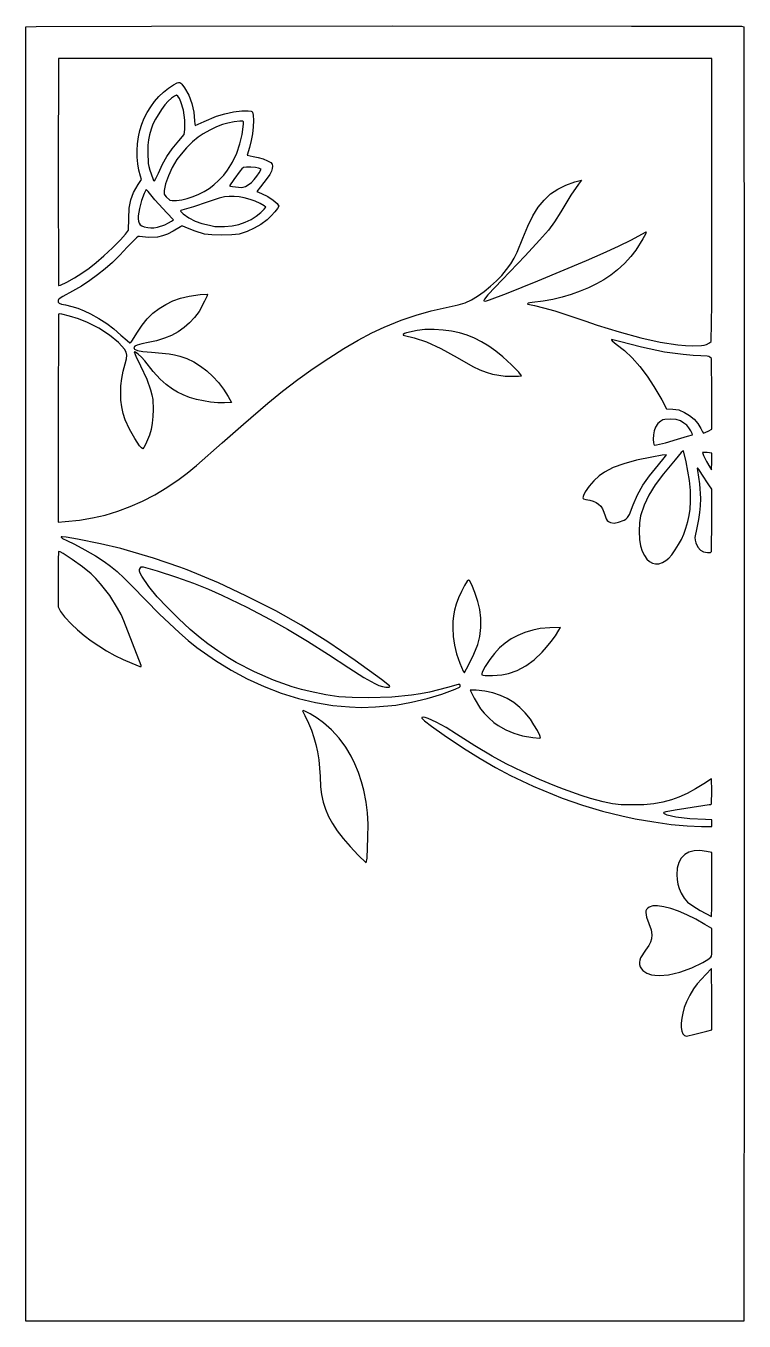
# Model space of a CAD drawing. Extents: x 49 to 903, y 103 to 605.
# Drawn here: x 625 to 903, y 103 to 605 of the extents above; entities that cross this region are included whole.
import ezdxf

# ---------------------------------------------------------------- set-up
doc = ezdxf.new("R2010")
doc.units = 0

msp = doc.modelspace()

# ---------------------------------------------------------------- linework, layer by layer
at = {"layer": 'Image', "color": 7}
for points in [[(625.209629, 353.839357), (625.209629, 604.490432), (629.220443, 604.664033), (673.827312, 604.787975), (767.143129, 604.831407), (859.760506, 604.792998), (902.272057, 604.671415), (903.242124, 604.511006), (903.330389, 483.958334), (903.330389, 233.296969), (903.24215, 103.188266), (764.225876, 103.188266), (625.209629, 103.188266), (625.209629, 353.839357)], [(890.850961, 296.069273), (890.850961, 297.392188), (888.403568, 297.399861), (882.373642, 297.678834), (876.851557, 298.314101), (873.53695, 299.153028), (872.467774, 299.612878), (872.065568, 300.00267), (872.322746, 300.296133), (873.129135, 300.58502), (876.598695, 301.204538), (887.361667, 302.849503), (889.817341, 303.212961), (890.410487, 303.312722), (890.733301, 303.55258), (890.791165, 308.565264), (890.71867, 313.238328), (887.675965, 311.249432), (884.561403, 309.360262), (881.227247, 307.586181), (878.009758, 306.094783), (875.245194, 305.053665), (871.87747, 304.149199), (868.399397, 303.544917), (864.539684, 303.20594), (860.027041, 303.097391), (855.768517, 303.165053), (852.400509, 303.495496), (848.810877, 304.264426), (843.887479, 305.647548), (840.183317, 306.787133), (833.43645, 309.167296), (829.996871, 310.512885), (824.100618, 312.967994), (817.588967, 315.932276), (811.228931, 319.043684), (805.787527, 321.940172), (799.081981, 325.961745), (791.941184, 330.529357), (787.921881, 333.044856), (784.116277, 335.130716), (780.985941, 336.553454), (779.818237, 336.943188), (778.992439, 337.079585), (778.582766, 337.006501), (778.510585, 336.767407), (779.519121, 335.672139), (782.298893, 333.555678), (787.130747, 330.179922), (794.628557, 325.138432), (801.087924, 321.044936), (807.018833, 317.588691), (812.931267, 314.458956), (821.697875, 310.344898), (832.907284, 305.774574), (840.753222, 303.061329), (848.517681, 300.723685), (856.013129, 298.868928), (861.205732, 297.758688), (868.396448, 296.502018), (875.090717, 295.584018), (881.245079, 295.009736), (886.81607, 294.78422), (890.850961, 294.746358), (890.850961, 296.069273)]]:
    msp.add_lwpolyline(points, close=True, dxfattribs=at)
for points in [[(645.979395, 413.417443), (651.009606, 414.238381), (655.947843, 415.375809), (660.810436, 416.836414), (665.613712, 418.626887), (670.374001, 420.753915), (675.10763, 423.224188), (679.830929, 426.044394), (684.560226, 429.221223), (687.686657, 431.559743), (691.315348, 434.526235), (701.222684, 443.309712), (709.459729, 450.627961), (718.865132, 458.655527), (724.615633, 463.323521), (730.529508, 467.839267), (736.509254, 472.138992), (742.457366, 476.158922), (748.276342, 479.835286), (753.868678, 483.10431), (759.136869, 485.902222), (763.983412, 488.165249), (770.524358, 490.838266), (776.286558, 492.840381), (782.181032, 494.454195), (789.118797, 495.962309), (792.651855, 496.752952), (795.378348, 497.605275), (797.72804, 498.68265), (800.130689, 500.148446), (802.734901, 502.002021), (805.18285, 503.980952), (807.453557, 506.061865), (809.526045, 508.221384), (811.379333, 510.436133), (812.992444, 512.682739), (814.344399, 514.937825), (815.41422, 517.178016), (817.58896, 522.661715), (819.536248, 527.268422), (821.538157, 531.220094), (823.648961, 534.575459), (825.922931, 537.393248), (828.41434, 539.732192), (831.177461, 541.65102), (834.266564, 543.208461), (837.735924, 544.463246), (840.315608, 545.126347), (839.162105, 543.500426), (836.224903, 539.221546), (832.3229, 532.865266), (829.956951, 529.010086), (827.584628, 525.770265), (824.128381, 521.815757), (818.510662, 515.816517), (809.62398, 506.539848), (804.133139, 500.623837), (802.851003, 498.996913), (802.585665, 498.527815), (802.574589, 498.292711), (803.212483, 498.273317), (804.783394, 498.699024), (811.331662, 501.125128), (823.434183, 506.049806), (842.305748, 513.951839), (848.783082, 516.764991), (854.660108, 519.483364), (859.716318, 522.001346), (863.731203, 524.213331), (865.414269, 525.057721), (865.087594, 524.212979), (864.077675, 522.338507), (861.377976, 517.922119), (859.46805, 515.462992), (857.00343, 512.80858), (854.320514, 510.296527), (851.755701, 508.264474), (849.052656, 506.504241), (846.151926, 504.874664), (843.069676, 503.381947), (839.822071, 502.032293), (836.425278, 500.831907), (832.895462, 499.786992), (829.248787, 498.903753), (825.501421, 498.188394), (821.265632, 497.678225), (820.310348, 497.602478), (819.685542, 497.427117), (819.457223, 497.245209), (819.640143, 497.090212), (822.191672, 496.514158), (825.64346, 495.683676), (829.984869, 494.430106), (841.638523, 490.56126), (846.413575, 488.94854), (854.916965, 486.337142), (863.280366, 484.000733), (870.872113, 482.307026), (877.617705, 481.270209), (880.64991, 481.002569), (883.442637, 480.904472), (886.895521, 480.990637), (887.872594, 481.172938), (888.801528, 481.498062), (889.953085, 482.072869), (890.583864, 482.595602), (890.77951, 497.047472), (890.854665, 537.6756), (890.865566, 592.269942), (764.321444, 592.269942), (637.777322, 592.269942), (637.706678, 548.485572), (637.772982, 504.344306), (638.001104, 504.264135), (638.576065, 504.433491), (641.016135, 505.618895), (643.986292, 507.271107), (646.849535, 509.056135), (649.657464, 511.007976), (652.461678, 513.160627), (655.442196, 515.733134), (658.773061, 518.868465), (661.78717, 521.916508), (663.817422, 524.227153), (664.986746, 525.760128), (665.020084, 530.175489), (665.212824, 534.186333), (665.80779, 537.425845), (666.933204, 540.353684), (668.717287, 543.429507), (669.958552, 545.330973), (669.560778, 546.575486), (668.937876, 548.916964), (668.513247, 551.39325), (668.285834, 553.962483), (668.254581, 556.5828), (668.41843, 559.212341), (668.776324, 561.809242), (669.327207, 564.331643), (670.070021, 566.737682), (671.023262, 569.056833), (672.186112, 571.312262), (673.537584, 573.477894), (675.056696, 575.527654), (676.722462, 577.435466), (678.5139, 579.175254), (680.410025, 580.720944), (682.389852, 582.04646), (683.801886, 582.804914), (684.317676, 582.949217), (684.76288, 582.921252), (685.179671, 582.709279), (685.610224, 582.30156), (686.681309, 580.851926), (688.261301, 578.022453), (689.486973, 574.773353), (690.279894, 571.363361), (690.56163, 568.051215), (690.63659, 566.749809), (690.81682, 566.208516), (694.190254, 567.773363), (699.010876, 569.891678), (702.261607, 570.800358), (705.645196, 571.49438), (708.789043, 571.910379), (711.320548, 571.984995), (712.41896, 571.85449), (712.762674, 571.688426), (712.998001, 571.399919), (713.229314, 570.289859), (713.284547, 568.192888), (713.19569, 565.726295), (712.897919, 563.086729), (712.407951, 560.387486), (711.742505, 557.74186), (710.936161, 554.79263), (713.249622, 554.300723), (715.146515, 553.916126), (717.093603, 553.320326), (718.819672, 552.609778), (720.053506, 551.880936), (720.527844, 551.31), (720.722056, 550.564261), (720.636385, 549.644285), (720.271073, 548.550637), (719.626361, 547.283882), (718.702491, 545.844585), (716.018245, 542.450624), (714.672311, 540.712597), (716.490764, 539.912154), (718.83663, 538.72711), (720.964575, 537.327882), (722.509258, 535.987042), (722.948707, 535.423696), (723.105339, 534.977162), (722.695392, 534.123473), (721.636103, 532.768196), (720.183303, 531.208223), (718.592823, 529.740441), (716.187807, 527.926792), (713.649487, 526.438721), (710.874509, 525.22365), (707.759525, 524.229002), (704.993743, 523.849545), (701.134793, 523.724003), (697.247849, 523.852032), (694.398084, 524.233288), (690.750694, 525.278852), (687.824625, 526.467496), (685.97722, 527.213017), (685.525828, 527.2203), (685.136488, 527.037545), (682.285161, 525.323451), (680.044039, 524.17852), (678.10096, 523.464029), (676.143761, 523.041255), (672.701762, 522.89229), (669.236822, 523.226611), (668.692893, 523.229807), (667.979167, 522.768621), (664.474328, 519.091753), (661.559529, 516.01352), (658.712647, 513.230904), (655.870101, 510.695371), (652.968311, 508.358386), (649.943698, 506.171416), (646.73268, 504.085927), (643.271678, 502.053384), (639.497111, 500.025253), (638.108143, 499.177948), (637.813235, 498.828523), (637.697788, 498.452609), (637.733936, 497.864582), (638.110835, 497.451038), (638.984889, 497.118729), (640.512501, 496.774407), (642.974959, 496.196673), (645.335459, 495.457236), (647.708987, 494.515254), (650.210526, 493.329885), (653.50626, 491.526086), (656.510836, 489.593192), (659.320776, 487.463771), (662.032598, 485.070393), (664.363921, 482.954592), (665.514087, 482.079425), (665.82419, 482.215857), (666.292245, 482.779513), (668.420055, 486.208475), (670.229178, 488.934255), (672.216818, 491.368211), (674.391581, 493.516369), (676.762072, 495.384757), (679.336896, 496.9794), (682.124659, 498.306326), (685.133966, 499.37156), (688.373423, 500.18113), (692.633536, 500.788698), (695.548146, 500.96514), (695.291924, 500.079675), (694.421079, 498.171855), (692.251522, 494.196498), (690.531254, 491.87631), (688.613124, 489.798617), (686.49036, 487.95929), (684.156188, 486.354198), (681.603837, 484.97921), (678.826535, 483.830198), (675.817508, 482.903031), (672.569986, 482.193579), (670.039316, 481.693259), (668.356194, 481.234819), (667.402661, 480.777281), (667.060759, 480.279665), (667.087531, 479.927232), (667.29451, 479.625607), (668.36139, 479.144958), (670.48599, 478.778076), (673.892901, 478.465316), (680.647791, 477.827767), (682.795074, 477.444944), (684.817083, 476.92121), (687.565991, 475.951051), (690.238817, 474.665053), (692.814524, 473.080805), (695.272077, 471.215892), (697.59044, 469.087903), (699.748577, 466.714424), (701.725452, 464.113043), (703.50003, 461.301346), (704.863188, 458.920099), (702.144174, 458.840965), (699.481727, 458.875839), (696.733014, 459.120923), (693.960308, 459.560027), (691.225882, 460.176964), (688.592011, 460.955545), (686.120968, 461.879581), (683.875026, 462.932885), (681.91646, 464.099266), (679.487919, 465.906059), (677.169391, 468.050608), (674.546084, 470.956854), (671.203203, 475.048743), (669.945246, 476.486544), (668.698356, 477.683079), (667.686615, 478.444139), (667.134102, 478.575512), (667.800371, 476.925253), (669.6147, 473.170068), (671.997585, 468.072358), (673.517474, 463.880623), (673.997934, 461.972871), (674.315612, 460.109661), (674.533245, 456.274269), (674.425498, 453.497486), (674.139324, 450.914474), (673.675553, 448.530893), (673.035017, 446.352406), (671.554225, 442.75885), (670.904634, 441.532171), (670.495629, 441.060746), (669.982154, 441.362296), (669.242059, 442.194939), (667.343314, 445.021465), (665.322005, 448.676251), (663.700741, 452.295221), (662.927195, 454.707541), (662.370831, 457.243588), (662.031746, 459.882651), (661.910039, 462.604022), (662.005809, 465.386988), (662.319152, 468.210841), (662.850168, 471.05487), (663.598955, 473.898365), (664.157633, 475.938082), (664.321442, 477.322979), (664.078877, 478.414837), (663.41843, 479.57544), (662.420991, 480.848448), (661.075483, 482.218118), (657.584091, 485.070122), (653.431912, 487.776806), (649.106607, 489.983527), (645.629032, 491.325947), (642.044645, 492.468641), (639.159606, 493.18051), (638.231266, 493.302667), (637.780073, 493.230455), (637.64503, 452.885061), (637.64503, 412.674721), (640.357006, 412.855669), (645.979395, 413.417432), (645.979395, 413.417443)], [(676.496715, 547.826128), (678.105398, 551.280073), (679.831543, 554.307708), (681.868931, 557.214598), (684.411345, 560.30631), (686.52785, 562.73847), (686.717292, 564.760115), (686.792419, 566.505507), (686.717586, 568.369223), (686.183549, 572.137097), (685.246187, 575.434681), (684.6672, 576.710535), (684.036511, 577.632922), (683.556607, 577.960853), (682.791647, 577.667675), (681.587967, 576.865271), (680.299036, 575.689614), (678.976856, 574.21371), (677.673425, 572.510561), (675.33081, 568.714546), (674.395625, 566.767688), (673.687188, 564.885601), (673.024333, 562.625584), (672.648451, 560.725974), (672.483493, 558.62415), (672.453411, 555.757488), (672.579144, 551.599579), (672.796679, 550.315148), (673.185274, 548.925793), (674.303325, 545.667754), (674.675752, 544.981279), (674.965864, 544.826265), (675.533825, 545.7469), (676.496715, 547.826128), (676.496715, 547.826128)], [(687.61444, 537.936836), (689.648673, 538.601049), (691.927341, 539.561913), (694.183527, 540.696116), (696.150311, 541.880345), (698.021067, 543.316874), (699.983834, 545.118523), (701.808459, 547.057954), (703.264789, 548.907831), (705.213656, 552.112998), (706.850768, 555.595256), (708.109927, 559.192786), (708.924934, 562.74377), (709.472554, 566.795899), (709.431812, 567.646968), (709.194676, 567.972607), (708.015355, 567.963915), (705.859511, 567.654927), (703.393129, 567.16129), (701.282189, 566.598646), (698.974913, 565.696525), (696.379542, 564.451951), (693.886084, 563.066492), (691.884545, 561.741712), (689.777111, 559.936753), (687.439666, 557.609992), (685.270591, 555.181777), (683.668264, 553.072457), (681.908691, 550.027167), (680.38671, 546.729174), (679.276273, 543.602991), (678.751333, 541.073131), (678.782547, 539.688997), (679.043631, 539.220158), (679.551352, 538.648635), (680.95306, 537.383881), (681.908247, 537.207127), (683.566231, 537.259407), (685.582975, 537.512163), (687.61444, 537.936836), (687.61444, 537.936836)], [(711.307186, 543.295189), (712.511258, 544.197672), (713.648739, 545.307015), (714.670422, 546.569174), (715.5271, 547.930104), (716.265075, 549.285959), (715.301543, 549.688546), (714.082592, 549.963964), (712.338517, 550.125392), (710.620398, 550.144149), (709.479315, 549.991555), (708.872427, 549.52917), (708.1564, 548.692804), (705.709007, 545.369358), (704.055363, 542.904614), (704.385678, 542.726539), (705.179841, 542.641018), (707.494942, 542.404663), (708.530414, 542.276601), (709.387134, 542.353412), (710.250819, 542.678481), (711.307186, 543.295189), (711.307186, 543.295189)], [(676.154213, 526.883211), (679.058246, 527.84061), (680.463112, 528.504877), (681.604516, 529.19446), (682.41041, 529.768301), (679.778179, 532.444156), (675.188696, 537.478374), (672.537945, 540.64725), (671.844446, 541.457766), (671.041464, 539.867061), (669.946335, 537.159892), (669.146679, 534.153312), (668.742489, 531.331455), (668.719941, 530.14109), (668.833757, 529.178456), (669.095279, 528.378494), (669.501356, 527.799232), (670.110816, 527.382999), (670.982488, 527.072124), (672.429641, 526.728647), (673.622375, 526.588207), (674.788096, 526.642497), (676.154213, 526.883211), (676.154213, 526.883211)], [(707.627233, 527.951423), (710.119359, 528.805204), (712.378909, 529.850602), (714.40155, 531.085312), (716.182948, 532.507026), (717.521517, 533.836769), (718.078262, 534.604717), (717.458313, 535.162833), (715.917948, 536.005658), (713.936388, 536.897201), (711.992853, 537.601469), (709.770384, 538.210033), (707.746096, 538.617074), (705.841628, 538.817633), (703.978617, 538.806749), (702.078701, 538.579463), (700.063516, 538.130816), (695.373892, 536.549595), (690.151321, 534.713915), (685.600699, 533.468598), (685.150517, 533.31193), (685.070997, 533.067692), (686.129865, 532.028123), (688.335432, 530.472852), (690.718339, 529.235213), (693.337085, 528.289676), (696.250164, 527.610711), (698.366828, 527.201478), (702.07099, 527.168847), (705.077861, 527.387025), (707.627233, 527.951423), (707.627233, 527.951423)], [(817.142847, 469.335951), (816.04549, 470.705622), (813.22553, 473.523148), (809.877915, 476.638965), (807.197595, 478.903508), (804.446081, 480.825002), (801.68701, 482.475655), (798.890456, 483.865956), (796.026491, 485.006392), (793.065187, 485.907452), (789.976618, 486.579624), (786.730855, 487.033397), (783.297972, 487.279258), (779.739244, 487.300086), (776.683397, 486.8663), (772.596012, 485.946848), (771.793624, 485.632222), (771.361888, 485.31874), (771.356391, 485.076984), (771.832717, 484.977537), (775.56252, 484.063299), (780.387558, 482.469616), (785.884313, 479.897719), (792.161502, 476.37179), (798.300088, 472.916943), (800.97723, 471.665633), (803.495255, 470.69702), (805.930904, 469.985069), (808.360913, 469.503748), (810.862022, 469.227022), (813.510969, 469.128857), (816.017499, 469.180487), (817.142847, 469.335951), (817.142847, 469.335951)], [(889.396707, 447.866078), (890.864561, 448.585987), (890.791615, 462.30936), (890.718669, 476.032729), (890.094042, 476.538387), (889.664208, 476.798785), (889.048268, 476.952879), (886.522171, 477.046924), (883.576001, 477.175211), (879.765089, 477.506164), (872.462442, 478.479265), (863.603205, 480.422256), (855.050077, 482.644711), (852.025205, 483.344012), (851.996409, 483.198452), (852.303113, 482.851675), (853.847944, 481.625249), (856.977842, 479.119638), (859.989596, 476.23022), (862.91373, 472.925146), (865.780769, 469.172566), (868.440751, 465.201732), (871.435437, 459.981032), (873.335619, 456.538862), (875.693953, 456.386965), (878.034511, 456.071919), (880.308096, 455.143211), (882.252981, 453.993798), (883.963819, 452.552624), (885.408325, 450.851837), (886.554212, 448.923587), (887.238619, 447.668284), (887.672816, 447.146166), (889.396707, 447.866078), (889.396707, 447.866078)], [(872.859317, 443.354004), (877.48952, 444.780635), (881.418498, 445.942684), (883.362971, 446.449149), (883.249818, 446.998266), (882.687639, 448.035614), (881.897421, 449.201223), (881.100151, 450.135123), (879.991291, 451.010874), (878.680143, 451.815736), (877.065562, 452.443124), (874.822946, 452.570118), (872.591113, 452.446049), (871.893614, 452.204525), (871.121139, 451.76651), (869.939081, 450.814191), (869.076547, 449.458307), (868.555625, 448.060763), (868.217972, 446.439284), (868.092285, 444.796042), (868.20726, 443.333207), (868.328699, 442.784128), (868.494045, 442.515719), (868.806021, 442.457742), (869.367351, 442.539961), (872.859317, 443.354004), (872.859317, 443.354004)], [(854.735382, 412.580011), (856.833548, 413.352111), (857.595791, 413.828715), (858.192158, 414.378884), (858.967674, 415.648036), (860.430954, 419.364951), (862.10558, 423.273572), (864.125555, 426.894854), (866.735785, 430.617225), (870.181181, 434.829113), (872.392067, 437.485077), (873.250503, 438.688717), (871.613501, 438.526316), (867.567657, 437.756697), (861.64778, 436.576343), (856.713278, 435.255713), (852.617362, 433.74885), (849.213243, 432.009796), (847.161337, 430.531877), (845.114654, 428.630046), (843.275477, 426.513476), (841.846088, 424.39134), (841.077653, 422.923358), (840.853492, 422.066899), (840.950785, 421.807487), (841.190472, 421.628349), (842.105459, 421.414093), (843.637216, 421.140957), (844.946621, 420.761799), (846.059689, 420.254379), (847.002431, 419.596458), (847.800861, 418.765796), (848.480991, 417.740153), (849.068835, 416.49729), (849.590406, 415.014968), (849.961181, 413.929937), (850.326546, 413.264782), (850.816336, 412.856528), (851.560386, 412.542202), (852.974062, 412.264086), (854.735382, 412.580011), (854.735382, 412.580011)], [(871.685997, 396.975461), (873.022311, 397.721141), (874.203157, 398.691051), (875.373421, 400.027305), (876.677991, 401.872019), (877.976669, 403.95164), (879.040237, 405.93953), (879.952492, 408.007723), (880.79723, 410.328251), (881.58598, 412.896753), (882.094802, 415.197107), (882.395825, 417.652937), (882.561179, 420.687866), (882.581892, 424.923502), (882.147768, 428.712615), (880.857403, 435.926782), (879.883863, 440.209832), (879.578222, 440.155255), (878.966485, 439.611394), (876.603193, 436.827429), (872.141371, 431.334845), (868.858276, 427.044064), (866.391235, 423.105143), (864.582757, 419.230267), (863.275353, 415.131623), (862.823733, 412.382407), (862.655085, 409.126657), (862.774041, 405.962977), (863.185236, 403.489971), (863.891114, 401.432336), (864.712478, 399.71954), (865.642545, 398.35678), (866.674531, 397.349254), (867.801652, 396.702162), (869.017126, 396.4207), (870.314169, 396.510067), (871.685997, 396.975461), (871.685997, 396.975461)], [(890.850961, 436.127713), (890.850961, 439.396742), (889.081747, 439.561947), (887.213447, 439.628119), (887.632878, 438.481958), (888.783953, 436.164791), (890.034176, 433.886929), (890.751054, 432.858684), (890.850961, 436.127713), (890.850961, 436.127713)], [(890.690359, 401.262658), (890.850961, 413.565027), (890.850961, 425.448878), (889.631471, 427.103263), (886.97019, 431.20504), (885.887027, 432.933511), (885.307418, 433.652433), (885.21622, 433.360978), (885.307365, 432.660247), (886.06014, 427.408913), (886.399987, 421.746198), (886.332388, 418.978463), (886.104699, 416.380322), (885.679585, 413.644764), (885.01971, 410.464776), (884.288704, 406.65272), (884.353836, 405.671225), (884.664561, 404.623683), (885.42713, 402.932049), (886.411166, 401.755937), (887.64801, 401.069058), (889.169007, 400.84512), (890.259565, 400.938855), (890.690359, 401.262658), (890.690359, 401.262658)], [(760.543834, 341.057511), (768.481324, 341.728705), (774.587251, 342.845704), (780.628432, 344.297575), (786.3378, 346.012345), (791.448292, 347.918042), (793.121098, 348.727815), (793.396993, 349.025289), (793.432665, 349.347267), (793.254312, 349.753094), (792.619389, 349.806494), (788.41625, 348.633554), (781.508017, 346.791296), (778.059114, 346.104395), (774.519137, 345.561216), (766.882325, 344.868743), (758.030295, 344.639303), (751.517668, 344.707443), (746.402183, 345.036026), (741.41222, 345.757128), (735.276157, 347.002823), (731.883328, 347.826614), (728.374588, 348.843215), (721.129595, 351.407416), (713.781619, 354.600564), (706.571098, 358.327796), (703.46791, 360.220435), (699.581476, 362.791258), (695.716652, 365.492812), (692.678294, 367.777642), (688.79624, 371.102727), (684.318999, 375.25496), (679.856492, 379.651117), (676.01864, 383.707973), (672.846727, 387.68031), (670.089864, 391.669593), (669.471319, 392.815766), (669.188652, 393.658844), (669.219887, 394.33128), (669.543051, 394.96553), (669.907504, 395.353933), (670.67705, 395.364617), (676.009565, 393.780304), (683.48128, 391.33182), (690.067749, 388.98188), (695.908973, 386.678056), (701.14495, 384.367923), (710.710459, 379.660349), (719.798052, 374.977105), (726.497938, 371.166818), (734.225369, 366.514143), (742.342258, 361.411933), (750.210518, 356.253042), (756.110191, 352.423232), (760.297163, 350.073299), (761.917686, 349.371448), (763.313196, 348.94136), (764.551411, 348.750298), (765.700053, 348.765528), (766.168123, 348.863087), (766.034225, 349.199087), (762.961963, 351.631703), (752.733887, 359.086799), (742.174074, 366.215647), (731.759159, 372.708697), (721.96578, 378.256399), (710.322815, 384.13842), (699.822035, 389.130708), (687.651217, 394.106958), (684.878096, 395.170846), (674.562012, 398.660227), (664.500204, 401.709195), (661.986666, 402.381633), (654.129269, 404.238222), (645.185646, 405.987873), (640.745467, 406.755507), (639.263421, 406.944876), (638.914926, 406.920126), (638.828348, 406.814999), (639.441633, 406.361351), (641.104664, 405.579409), (644.002822, 404.140463), (647.9837, 401.947783), (652.12499, 399.525431), (655.504382, 397.397471), (658.008126, 395.591653), (660.555332, 393.486637), (663.285189, 390.960268), (666.336887, 387.890395), (676.839561, 377.169994), (684.691641, 369.707114), (688.10275, 366.769043), (691.426059, 364.131511), (698.575743, 359.072941), (704.633975, 355.309692), (710.941103, 351.935181), (717.434253, 348.971207), (724.050549, 346.439573), (730.727114, 344.362079), (737.401075, 342.760529), (744.009555, 341.656722), (750.489679, 341.07246), (754.98759, 340.826795), (760.543833, 341.057511), (760.543834, 341.057511)], [(669.841897, 357.1218), (663.190228, 374.385841), (662.046972, 376.833925), (660.726169, 379.303743), (657.648318, 384.170699), (654.149474, 388.710943), (652.302427, 390.772371), (650.422431, 392.648709), (647.182045, 395.32667), (643.167443, 398.22081), (639.641011, 400.470105), (638.455355, 401.083863), (637.865137, 401.213525), (637.709681, 397.991989), (637.64503, 390.437615), (637.64503, 379.797754), (638.637216, 378.083971), (640.205238, 375.98043), (642.804399, 373.178866), (645.176833, 370.93245), (647.748311, 368.757668), (650.498528, 366.667724), (653.407179, 364.67582), (656.453956, 362.795162), (659.618555, 361.038953), (662.880669, 359.420396), (666.219994, 357.952697), (669.392096, 356.757301), (669.845134, 356.770292), (669.841897, 357.1218), (669.841897, 357.1218)], [(796.620413, 357.187946), (798.691844, 361.464728), (800.245809, 365.270798), (800.98538, 368.292395), (801.375913, 371.807265), (801.394936, 375.424067), (801.019979, 378.751461), (800.241493, 381.868052), (799.114191, 385.348771), (797.940718, 388.34203), (797.023717, 389.996238), (796.612588, 390.215984), (796.115695, 389.731655), (795.054013, 388.088501), (793.877439, 385.817622), (792.762077, 383.287878), (791.884034, 380.868125), (791.217219, 378.510253), (790.790119, 376.379752), (790.562334, 374.211408), (790.493465, 371.740011), (790.648967, 368.349909), (791.145189, 365.035865), (792.015391, 361.634315), (793.292832, 357.981695), (794.547683, 354.958748), (794.864054, 354.457792), (795.067999, 354.441151), (796.620413, 357.187946), (796.620413, 357.187946)], [(812.137519, 353.984719), (815.451062, 355.161237), (818.744513, 356.946127), (821.978096, 359.31408), (825.112034, 362.239788), (826.824878, 364.157263), (828.58884, 366.366909), (830.238085, 368.650429), (831.606779, 370.789523), (832.215029, 371.823434), (828.129391, 371.662991), (824.364455, 371.393675), (821.4551, 370.833867), (818.479871, 369.925674), (815.725517, 368.79085), (813.179198, 367.419475), (810.828074, 365.801627), (808.659305, 363.927388), (806.660051, 361.786836), (804.817473, 359.370052), (803.118731, 356.667114), (801.950291, 354.554603), (801.737254, 353.928957), (801.820663, 353.52996), (802.237265, 353.312299), (803.023805, 353.230655), (805.853672, 353.294157), (809.550099, 353.52743), (812.137519, 353.984719), (812.137519, 353.984719)], [(824.549213, 329.103783), (824.269091, 330.029494), (823.305362, 331.906177), (821.965426, 334.179988), (820.556682, 336.297081), (818.584996, 338.757049), (816.448932, 340.90423), (814.137085, 342.74474), (811.638045, 344.284693), (808.940408, 345.530203), (806.032764, 346.487386), (802.903709, 347.162355), (799.541833, 347.561226), (797.188579, 347.578159), (798.846714, 344.392209), (801.289033, 340.387031), (802.691215, 338.677102), (804.502897, 336.803866), (806.394509, 335.086826), (808.036482, 333.845481), (811.057209, 332.133738), (814.142879, 330.857479), (817.543737, 329.93176), (821.510027, 329.271635), (824.22658, 328.912172), (824.549213, 329.103889), (824.549213, 329.103783)], [(757.330155, 282.509394), (757.662472, 290.51303), (757.695366, 295.596444), (757.463184, 299.987754), (756.919154, 304.205758), (756.016501, 308.769257), (755.131765, 312.102439), (753.952747, 315.646176), (752.603638, 319.058741), (751.208631, 321.998407), (749.076506, 325.498487), (746.467241, 328.945315), (743.535639, 332.152971), (740.436504, 334.935537), (737.980133, 336.711436), (735.338622, 338.358583), (733.228362, 339.462254), (732.596323, 339.680686), (732.365744, 339.607729), (733.271914, 337.684369), (734.629096, 334.822501), (735.782454, 332.034651), (736.74436, 329.270801), (737.527186, 326.480932), (738.143304, 323.615028), (738.605085, 320.623069), (739.115124, 314.060917), (739.349353, 310.105146), (739.673474, 307.096457), (740.287754, 304.237261), (741.181238, 301.447135), (742.380601, 298.682208), (743.91252, 295.898607), (745.803671, 293.05246), (748.08073, 290.099894), (750.770375, 286.997037), (753.899281, 283.700018), (756.997575, 280.723459), (757.330155, 282.509394), (757.330155, 282.509394)], [(890.850961, 272.230239), (890.850961, 284.639076), (888.809703, 285.093232), (886.243433, 285.463928), (883.964878, 285.381281), (881.990712, 284.858291), (880.337607, 283.90796), (879.022236, 282.54329), (878.061271, 280.777282), (877.471387, 278.622937), (877.269254, 276.093257), (877.358675, 274.185103), (877.653194, 272.442477), (878.186239, 270.725714), (878.99124, 268.895144), (880.07746, 267.030447), (881.459098, 265.481831), (883.44726, 263.966424), (886.35305, 262.201353), (890.652524, 259.838282), (890.79267, 263.471463), (890.850961, 272.230239), (890.850961, 272.230239)], [(874.049941, 237.329995), (878.422003, 238.38535), (883.087672, 239.987599), (887.338685, 242.098631), (889.283019, 243.255849), (890.451203, 244.113638), (890.653001, 244.529959), (890.774936, 245.455627), (890.850961, 249.867737), (890.850961, 255.222103), (888.121761, 256.844685), (884.606604, 258.815753), (881.185559, 260.506669), (877.929283, 261.895464), (874.90843, 262.96017), (872.193655, 263.678819), (869.855613, 264.029442), (867.96496, 263.990072), (866.592351, 263.53874), (866.008659, 263.115057), (865.589192, 262.638295), (865.33356, 262.081727), (865.241374, 261.418627), (865.545774, 259.665921), (866.499271, 257.166365), (867.381672, 254.792552), (867.567657, 252.753782), (867.478291, 251.276552), (867.130761, 249.997882), (866.405917, 248.622924), (865.184611, 246.856835), (863.243081, 243.938594), (862.895972, 243.019772), (862.806142, 242.147337), (862.889577, 241.237856), (863.142215, 240.417755), (863.567553, 239.679721), (864.169088, 239.016447), (865.688245, 238.003488), (867.435365, 237.314676), (868.714667, 237.153936), (870.509926, 237.103532), (874.049941, 237.330021), (874.049941, 237.329995)], [(884.297028, 214.28389), (888.932734, 215.525498), (890.850961, 216.002621), (890.850961, 227.857871), (890.749441, 239.713094), (888.503944, 237.492214), (885.176132, 233.770851), (883.790044, 231.841431), (882.348692, 229.415649), (881.065891, 226.882722), (880.155458, 224.631863), (879.553097, 222.509276), (879.160331, 220.478251), (878.972861, 218.597797), (878.986391, 216.926922), (879.196625, 215.524633), (879.599265, 214.449941), (880.190016, 213.761853), (880.964579, 213.519377), (884.297028, 214.28389), (884.297028, 214.28389)]]:
    msp.add_lwpolyline(points, dxfattribs=at)

doc.saveas('drawing.dxf')
